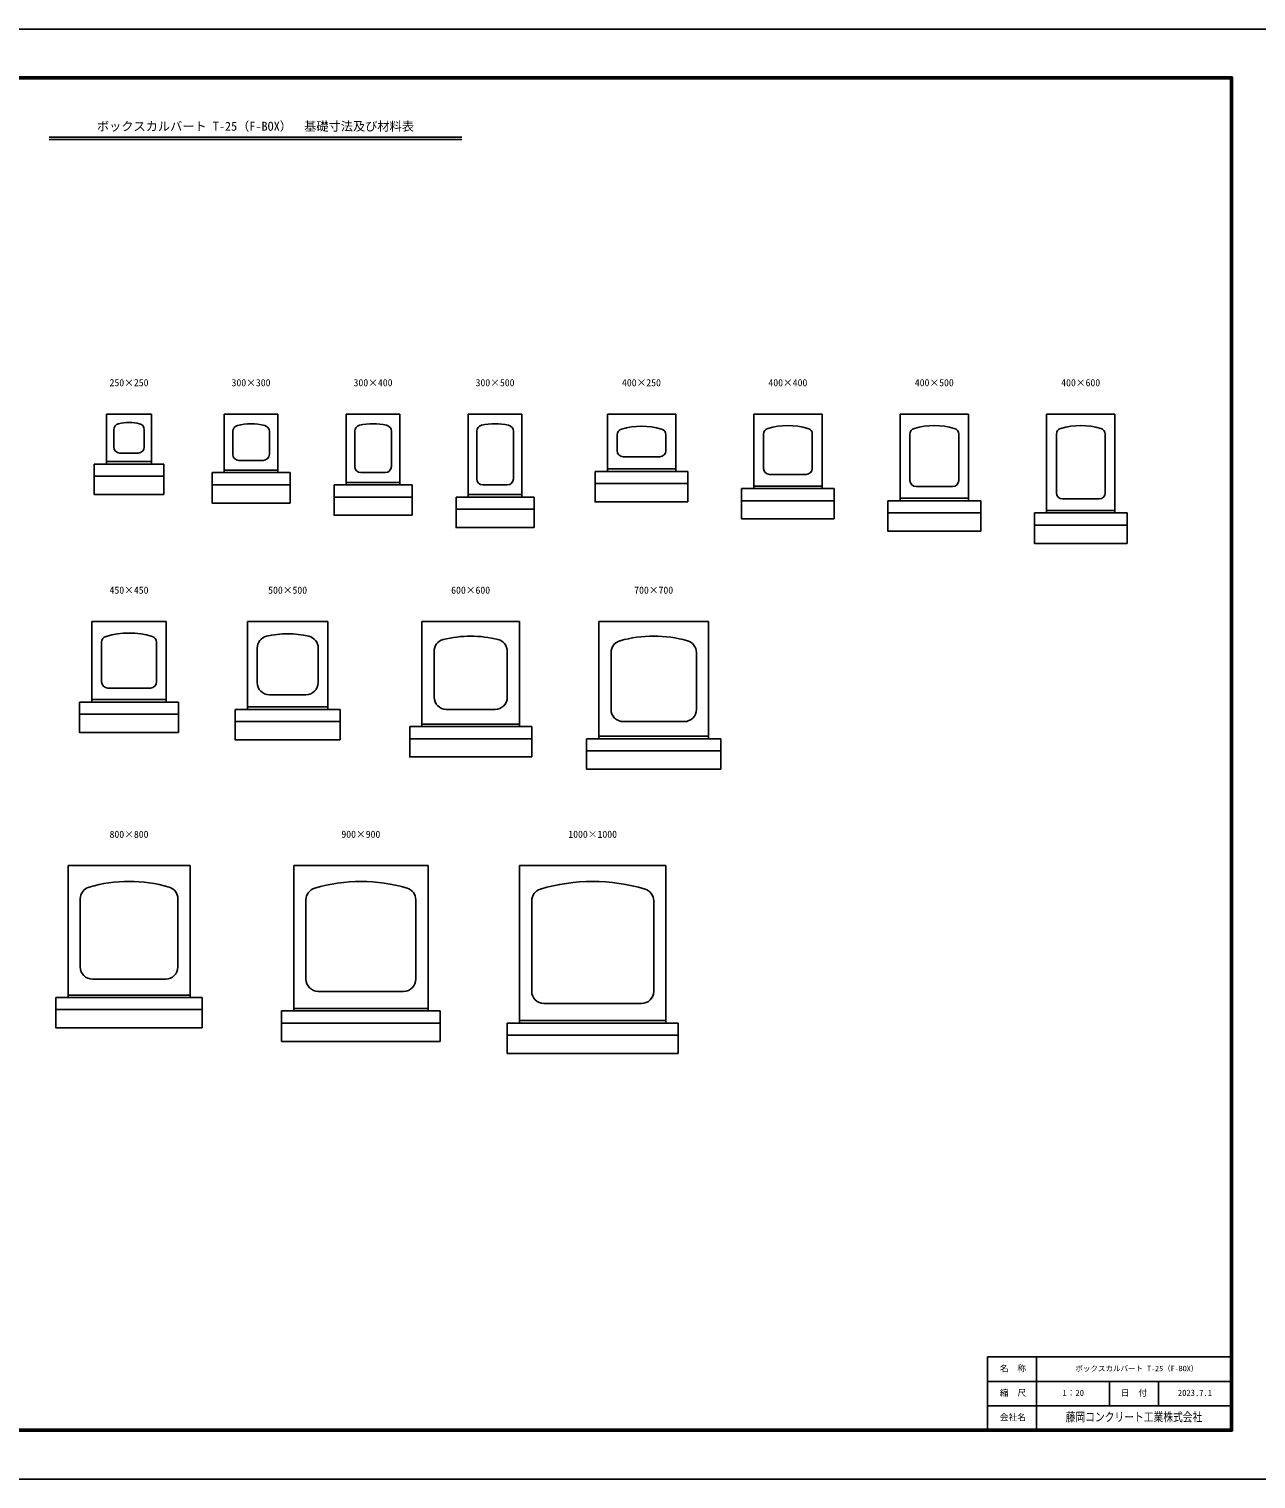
# Model space of a CAD drawing. Units: millimetres, scale not verified. Extents: x -16800 to 16800, y -5940 to 5940.
# Drawn here: x -10257 to -200, y -5940 to 5940 of the extents above; entities that cross this region are included whole.
import ezdxf
from ezdxf.enums import TextEntityAlignment as Align

# ---------------------------------------------------------------- set-up
doc = ezdxf.new("R2010")
doc.units = ezdxf.units.MM
doc.header["$LTSCALE"] = 20
for name, color, linetype, lineweight in [('0-1_Defpoints', 5, 'Continuous', 25), ('0-5_OUTLINE', 3, 'Continuous', 25), ('0-7_TXT', 7, 'Continuous', 25), ('0-8_WAKU', 3, 'Continuous', 25), ('0-9_WAKU-LINE', 7, 'Continuous', 25)]:
    doc.layers.add(name, color=color, linetype=linetype, lineweight=lineweight)
doc.layers.add('0-A_WAKU-TXT', color=7, linetype='Continuous')
doc.styles.add('ＭＳ ゴシック', font='')
doc.styles.get('ＭＳ ゴシック').set_extended_font_data('MS Gothic')

msp = doc.modelspace()

# ---------------------------------------------------------------- linework, layer by layer
at = {"layer": '0-1_Defpoints'}
msp.add_lwpolyline([(-16800, -5940), (0, -5940), (0, 5940), (-16800, 5940)], close=True, dxfattribs=at)
at = {"layer": '0-5_OUTLINE'}
for p, q in [((-9621.41, 2375.46), (-9621.41, 2785.46)), ((-9251.41, 2785.46), (-9621.41, 2785.46)), ((-9251.41, 2375.46), (-9251.41, 2785.46)), ((-8656.41, 2785.46), (-8656.41, 2305.46)), ((-8216.41, 2785.46), (-8656.41, 2785.46)), ((-8216.41, 2785.46), (-8216.41, 2305.46)), ((-7216.41, 2205.46), (-7216.41, 2785.46)), ((-6656.41, 2105.46), (-6656.41, 2785.46)), ((-6216.41, 2785.46), (-6656.41, 2785.46)), ((-6216.41, 2105.46), (-6216.41, 2785.46)), ((-5516.41, 2315.46), (-5516.41, 2785.46)), ((-4956.41, 2785.46), (-5516.41, 2785.46)), ((-4956.41, 2785.46), (-4956.41, 2315.46)), ((-4316.41, 2175.46), (-4316.41, 2785.46)), ((-3756.41, 2785.46), (-4316.41, 2785.46)), ((-3756.41, 2785.46), (-3756.41, 2175.46)), ((-3116.41, 2785.46), (-2556.41, 2785.46)), ((-3116.41, 2785.46), (-3116.41, 2075.46)), ((-2556.41, 2785.46), (-2556.41, 2075.46)), ((-1916.41, 2785.46), (-1356.41, 2785.46)), ((-1916.41, 2785.46), (-1916.41, 1975.46)), ((-1356.41, 2785.46), (-1356.41, 1975.46)), ((-9561.41, 2656.69), (-9561.41, 2515.46)), ((-9311.41, 2656.69), (-9311.41, 2515.46)), ((-8586.41, 2642.76), (-8586.41, 2455.46)), ((-8286.41, 2642.76), (-8286.41, 2455.46)), ((-7586.41, 2644.21), (-7586.41, 2355.46)), ((-7286.41, 2644.21), (-7286.41, 2355.46)), ((-6586.41, 2644.21), (-6586.41, 2255.46)), ((-6286.41, 2644.21), (-6286.41, 2255.46)), ((-5436.41, 2614.61), (-5436.41, 2485.46)), ((-5036.41, 2614.61), (-5036.41, 2485.46)), ((-4236.41, 2619.61), (-4236.41, 2340.46)), ((-3836.41, 2619.61), (-3836.41, 2340.46)), ((-3036.41, 2619.61), (-3036.41, 2240.46)), ((-2636.41, 2619.61), (-2636.41, 2240.46)), ((-1836.41, 2619.61), (-1836.41, 2140.46)), ((-1436.41, 2619.61), (-1436.41, 2140.46)), ((-9621.41, 2395.46), (-9251.41, 2395.46)), ((-9511.41, 2465.46), (-9361.41, 2465.46)), ((-8536.41, 2405.46), (-8336.41, 2405.46)), ((-5386.41, 2435.46), (-5086.41, 2435.46)), ((-9721.41, 2375.46), (-9151.41, 2375.46)), ((-9721.41, 2275.46), (-9151.41, 2275.46)), ((-9151.41, 2375.46), (-9151.41, 2125.46)), ((-8756.41, 2305.46), (-8116.41, 2305.46)), ((-8216.41, 2325.46), (-8656.41, 2325.46)), ((-8116.41, 2305.46), (-8116.41, 2055.46)), ((-7536.41, 2305.46), (-7336.41, 2305.46)), ((-5616.41, 2315.46), (-4856.41, 2315.46)), ((-4956.41, 2335.46), (-5516.41, 2335.46)), ((-4856.41, 2315.46), (-4856.41, 2065.46)), ((-4186.41, 2290.46), (-3886.41, 2290.46)), ((-8756.41, 2205.46), (-8116.41, 2205.46)), ((-7756.41, 2205.46), (-7116.41, 2205.46)), ((-7216.41, 2225.46), (-7656.41, 2225.46)), ((-7116.41, 2205.46), (-7116.41, 1955.46)), ((-6536.41, 2205.46), (-6336.41, 2205.46)), ((-5616.41, 2215.46), (-4856.41, 2215.46)), ((-4416.41, 2175.46), (-3656.41, 2175.46)), ((-3756.41, 2195.46), (-4316.41, 2195.46)), ((-3656.41, 2175.46), (-3656.41, 1925.46)), ((-2986.41, 2190.46), (-2686.41, 2190.46)), ((-7756.41, 2105.46), (-7116.41, 2105.46)), ((-6756.41, 2105.46), (-6116.41, 2105.46)), ((-6216.41, 2125.46), (-6656.41, 2125.46)), ((-6116.41, 2105.46), (-6116.41, 1855.46)), ((-4416.41, 2075.46), (-3656.41, 2075.46)), ((-3216.41, 2075.46), (-2456.41, 2075.46)), ((-2556.41, 2095.46), (-3116.41, 2095.46)), ((-2456.41, 2075.46), (-2456.41, 1825.46)), ((-1786.41, 2090.46), (-1486.41, 2090.46)), ((-6756.41, 2005.46), (-6116.41, 2005.46)), ((-3216.41, 1975.46), (-2456.41, 1975.46)), ((-2016.41, 1975.46), (-1256.41, 1975.46)), ((-1356.41, 1995.46), (-1916.41, 1995.46)), ((-1256.41, 1975.46), (-1256.41, 1725.46)), ((-2016.41, 1875.46), (-1256.41, 1875.46)), ((-9741.41, 425.46), (-9741.41, 1085.46)), ((-9131.41, 1085.46), (-9741.41, 1085.46)), ((-9131.41, 425.46), (-9131.41, 1085.46)), ((-8466.41, 365.46), (-8466.41, 1085.46)), ((-7806.41, 1085.46), (-8466.41, 1085.46)), ((-7806.41, 365.46), (-7806.41, 1085.46)), ((-6236.41, 1085.46), (-7036.41, 1085.46)), ((-7036.41, 225.46), (-7036.41, 1085.46)), ((-6236.41, 225.46), (-6236.41, 1085.46)), ((-5586.41, 1085.46), (-5586.41, 125.46)), ((-4686.41, 1085.46), (-5586.41, 1085.46)), ((-4686.41, 125.46), (-4686.41, 1085.46)), ((-9661.41, 915.46), (-9661.41, 590.46)), ((-9211.41, 915.46), (-9211.41, 590.46)), ((-8386.41, 867.91), (-8386.41, 585.46)), ((-7886.41, 867.91), (-7886.41, 585.46)), ((-6936.41, 840.06), (-6936.41, 465.46)), ((-6336.41, 840.06), (-6336.41, 465.46)), ((-5486.41, 831.97), (-5486.41, 365.46)), ((-4786.41, 831.97), (-4786.41, 365.46)), ((-9611.41, 540.46), (-9261.41, 540.46)), ((-8286.41, 485.46), (-7986.41, 485.46)), ((-9841.41, 425.46), (-9031.41, 425.46)), ((-9131.41, 445.46), (-9741.41, 445.46)), ((-9031.41, 425.46), (-9031.41, 175.46)), ((-8566.41, 365.46), (-7706.41, 365.46)), ((-7806.41, 385.46), (-8466.41, 385.46)), ((-7706.41, 365.46), (-7706.41, 115.46)), ((-6836.41, 365.46), (-6436.41, 365.46)), ((-9841.41, 325.46), (-9031.41, 325.46)), ((-8566.41, 265.46), (-7706.41, 265.46)), ((-6236.41, 245.46), (-7036.41, 245.46)), ((-5386.41, 265.46), (-4886.41, 265.46)), ((-7136.41, 225.46), (-6136.41, 225.46)), ((-7136.41, 125.46), (-6136.41, 125.46)), ((-6136.41, 225.46), (-6136.41, -24.54)), ((-5686.41, 125.46), (-4586.41, 125.46)), ((-4686.41, 145.46), (-5586.41, 145.46)), ((-4586.41, 125.46), (-4586.41, -124.54)), ((-5686.41, 25.46), (-4586.41, 25.46)), ((-9936.41, -914.54), (-9936.41, -1994.54)), ((-9936.41, -914.54), (-8936.41, -914.54)), ((-8936.41, -914.54), (-8936.41, -1994.54)), ((-8086.41, -2104.54), (-8086.41, -914.54)), ((-6986.41, -914.54), (-8086.41, -914.54)), ((-6986.41, -2104.54), (-6986.41, -914.54)), ((-6236.41, -914.54), (-6236.41, -2204.54)), ((-5036.41, -914.54), (-6236.41, -914.54)), ((-5036.41, -2204.54), (-5036.41, -914.54)), ((-9836.41, -1186.24), (-9836.41, -1744.54)), ((-9036.41, -1186.24), (-9036.41, -1744.54)), ((-7986.41, -1194.54), (-7986.41, -1844.54)), ((-7086.41, -1194.54), (-7086.41, -1844.54)), ((-6136.41, -1202.9), (-6136.41, -1944.54)), ((-5136.41, -1202.9), (-5136.41, -1944.54)), ((-9736.41, -1844.54), (-9136.41, -1844.54)), ((-10036.41, -1994.54), (-8836.41, -1994.54)), ((-8936.41, -1974.54), (-9936.41, -1974.54)), ((-8836.41, -1994.54), (-8836.41, -2244.54)), ((-7886.41, -1944.54), (-7186.41, -1944.54)), ((-10036.41, -2094.54), (-8836.41, -2094.54)), ((-8186.41, -2104.54), (-6886.41, -2104.54)), ((-6986.41, -2084.54), (-8086.41, -2084.54)), ((-6886.41, -2104.54), (-6886.41, -2354.54)), ((-6036.41, -2044.54), (-5236.41, -2044.54)), ((-8186.41, -2204.54), (-6886.41, -2204.54)), ((-6336.41, -2204.54), (-4936.41, -2204.54)), ((-5036.41, -2184.54), (-6236.41, -2184.54)), ((-4936.41, -2204.54), (-4936.41, -2454.54)), ((-6336.41, -2304.54), (-4936.41, -2304.54))]:
    msp.add_line(p, q, dxfattribs=at)
for points in [[(-7656.41, 2205.46), (-7656.41, 2785.46), (-7216.41, 2785.46)], [(-9721.41, 2375.46), (-9721.41, 2125.46), (-9151.41, 2125.46)], [(-8756.41, 2305.46), (-8756.41, 2055.46), (-8116.41, 2055.46)], [(-5616.41, 2315.46), (-5616.41, 2065.46), (-4856.41, 2065.46)], [(-7756.41, 2205.46), (-7756.41, 1955.46), (-7116.41, 1955.46)], [(-4416.41, 2175.46), (-4416.41, 1925.46), (-3656.41, 1925.46)], [(-6756.41, 2105.46), (-6756.41, 1855.46), (-6116.41, 1855.46)], [(-3216.41, 2075.46), (-3216.41, 1825.46), (-2456.41, 1825.46)], [(-2016.41, 1975.46), (-2016.41, 1725.46), (-1256.41, 1725.46)], [(-9841.41, 425.46), (-9841.41, 175.46), (-9031.41, 175.46)], [(-8566.41, 365.46), (-8566.41, 115.46), (-7706.41, 115.46)], [(-7136.41, 225.46), (-7136.41, -24.54), (-6136.41, -24.54)], [(-5686.41, 125.46), (-5686.41, -124.54), (-4586.41, -124.54)], [(-10036.41, -1994.54), (-10036.41, -2244.54), (-8836.41, -2244.54)], [(-8186.41, -2104.54), (-8186.41, -2354.54), (-6886.41, -2354.54)], [(-6336.41, -2204.54), (-6336.41, -2454.54), (-4936.41, -2454.54)]]:
    msp.add_lwpolyline(points, dxfattribs=at)
for centre, radius, start, end in [((-9511.41, 2656.69), 50, 103.34236, 180), ((-9436.41, 2340.46), 375, 76.65764, 103.34236), ((-9361.41, 2656.69), 50, 0, 76.65764), ((-8536.41, 2642.76), 50, 104.47751, 178.81568), ((-8436.41, 2255.46), 450, 75.52249, 104.47751), ((-8336.41, 2642.76), 50, 0, 75.52249), ((-7536.41, 2644.21), 50, 102.83959, 180), ((-7436.41, 2205.46), 500, 77.16041, 102.83959), ((-7336.41, 2644.21), 50, 0, 77.16041), ((-6536.41, 2644.21), 50, 102.83959, 180), ((-6436.41, 2205.46), 500, 77.16041, 102.83959), ((-6336.41, 2644.21), 50, 0, 77.16041), ((-5386.41, 2614.61), 50, 105.82662, 180), ((-5236.41, 2085.46), 600, 74.17338, 105.82662), ((-5086.41, 2614.61), 50, 0, 74.17338), ((-4186.41, 2619.61), 50, 105.82662, 180), ((-4036.41, 2090.46), 600, 74.17338, 105.82662), ((-3886.41, 2619.61), 50, 0, 74.17338), ((-2986.41, 2619.61), 50, 105.82662, 180), ((-2836.41, 2090.46), 600, 74.17338, 105.82662), ((-2686.41, 2619.61), 50, 0, 74.17338), ((-1786.41, 2619.61), 50, 105.82662, 180), ((-1636.41, 2090.46), 600, 74.17338, 105.82662), ((-1486.41, 2619.61), 50, 0, 74.17338), ((-9511.41, 2515.46), 50, 180, 270), ((-9361.41, 2515.46), 50, 270, 0), ((-8536.41, 2455.46), 50, 180, 270), ((-8336.41, 2455.46), 50, 270, 0), ((-5386.41, 2485.46), 50, 180, 270), ((-5086.41, 2485.46), 50, 270, 0), ((-7536.41, 2355.46), 50, 180, 270), ((-7336.41, 2355.46), 50, 270, 0), ((-4186.41, 2340.46), 50, 180, 270), ((-3886.41, 2340.46), 50, 270, 0), ((-6536.41, 2255.46), 50, 180, 270), ((-6336.41, 2255.46), 50, 270, 0), ((-2986.41, 2240.46), 50, 180, 270), ((-2686.41, 2240.46), 50, 270, 0), ((-1786.41, 2140.46), 50, 180, 270), ((-1486.41, 2140.46), 50, 270, 0), ((-9611.41, 915.46), 50, 106.2602, 180), ((-9436.41, 315.46), 675, 73.7398, 106.2602), ((-9261.41, 915.46), 50, 0, 73.73967), ((-8286.41, 867.91), 100, 103.34236, 180), ((-8136.41, 235.46), 750, 76.65764, 103.34236), ((-7986.41, 867.91), 100, 0, 76.65764), ((-6636.41, 65.46), 900, 75.52249, 104.47751), ((-5136.41, -84.54), 1050, 74.74248, 105.25752), ((-6836.41, 840.06), 100, 104.47751, 180), ((-6436.41, 840.06), 100, 0, 75.52249), ((-5386.41, 831.97), 100, 105.25752, 180), ((-4886.41, 831.97), 100, 0, 74.74248), ((-9611.41, 590.46), 50, 180, 270), ((-9261.41, 590.46), 50, 270, 0), ((-8286.41, 585.46), 100, 180, 270), ((-7986.41, 585.46), 100, 270, 0), ((-6836.41, 465.46), 100, 180, 270), ((-6436.41, 465.46), 100, 270, 0), ((-5386.41, 365.46), 100, 180, 270), ((-4886.41, 365.46), 100, 270, 0), ((-9436.41, -2244.54), 1200, 74.17338, 105.82662), ((-7536.41, -2394.54), 1350, 73.7398, 106.2602), ((-5636.41, -2544.54), 1500, 73.39845, 106.60155), ((-9736.41, -1186.24), 100, 105.82662, 180.39551), ((-9136.41, -1186.24), 100, 0, 74.17338), ((-7886.41, -1194.54), 100, 106.2602, 180), ((-7186.41, -1194.54), 100, 0, 73.7398), ((-6036.41, -1202.9), 100, 106.60155, 180), ((-5236.41, -1202.9), 100, 0, 73.39845), ((-9736.41, -1744.54), 100, 180, 270), ((-9136.41, -1744.54), 100, 270, 0), ((-7886.41, -1844.54), 100, 180, 270), ((-7186.41, -1844.54), 100, 270, 0), ((-6036.41, -1944.54), 100, 180, 270), ((-5236.41, -1944.54), 100, 270, 0)]:
    msp.add_arc(centre, radius, start, end, dxfattribs=at)
at = {"layer": '0-7_TXT'}
for p, q in [((-10090.75, 5054.39), (-6709.25, 5054.39)), ((-10090.75, 5035.19), (-6709.25, 5035.19))]:
    msp.add_line(p, q, dxfattribs=at)
at = {"layer": '0-8_WAKU'}
for p, q in [((-2400, -4940), (-400, -4940)), ((-2400, -5540), (-2400, -4940))]:
    msp.add_line(p, q, dxfattribs=at)
at = {"layer": '0-8_WAKU', "lineweight": 50}
msp.add_lwpolyline([(-16400, -5540), (-400, -5540), (-400, 5540), (-16400, 5540)], close=True, dxfattribs=at)
at = {"layer": '0-9_WAKU-LINE'}
for p, q in [((-2000, -5540), (-2000, -4940)), ((-2400, -5140), (-400, -5140)), ((-1400, -5340), (-1400, -5140)), ((-1000, -5340), (-1000, -5140)), ((-2400, -5340), (-400, -5340))]:
    msp.add_line(p, q, dxfattribs=at)

# ---------------------------------------------------------------- texts
at = {"layer": '0-7_TXT', "style": 'ＭＳ ゴシック'}
for s, height, p in [('ボックスカルバート T-25（F-BOX）\u3000基礎寸法及び材料表', 73.31, (-9700, 5084.39)), ('250×250', 58.65, (-9596.41, 2995.46)), ('300×300', 58.65, (-8596.41, 2995.46)), ('300×400', 58.65, (-7596.41, 2995.46)), ('300×500', 58.65, (-6596.41, 2995.46)), ('400×250', 58.65, (-5396.41, 2995.46)), ('400×400', 58.65, (-4196.41, 2995.46)), ('400×500', 58.65, (-2996.41, 2995.46)), ('400×600', 58.65, (-1796.41, 2995.46)), ('450×450', 58.65, (-9596.41, 1295.46)), ('500×500', 58.65, (-8296.41, 1295.46)), ('600×600', 58.65, (-6796.41, 1295.46)), ('700×700', 58.65, (-5296.41, 1295.46)), ('800×800', 58.65, (-9596.41, -704.54)), ('900×900', 58.65, (-7696.41, -704.54)), ('1000×1000', 58.65, (-5836.41, -704.54))]:
    msp.add_text(s, height=height, dxfattribs=at).set_placement(p, align=Align.BOTTOM_LEFT)
at = {"layer": '0-A_WAKU-TXT', "style": 'ＭＳ ゴシック'}
for s, height, p in [('名\u3000称', 51.32, (-2300.1, -5075)), ('ボックスカルバート T-25（F-BOX）', 43.99, (-1680, -5070)), ('縮\u3000尺', 51.32, (-2300.1, -5275)), ('1：20', 51.32, (-1786.5, -5275)), ('日\u3000付', 51.32, (-1308.11, -5275)), ('2023.7.1', 51.32, (-840, -5275)), ('会社名', 51.32, (-2300.1, -5475))]:
    msp.add_text(s, height=height, dxfattribs=at).set_placement(p, align=Align.BOTTOM_LEFT)
at = {"layer": '0-A_WAKU-TXT', "style": 'ＭＳ ゴシック', "width": 0.8}
msp.add_text('藤岡コンクリート工業株式会社', height=73.31, dxfattribs=at).set_placement((-1760, -5490), align=Align.BOTTOM_LEFT)

doc.saveas('drawing.dxf')
